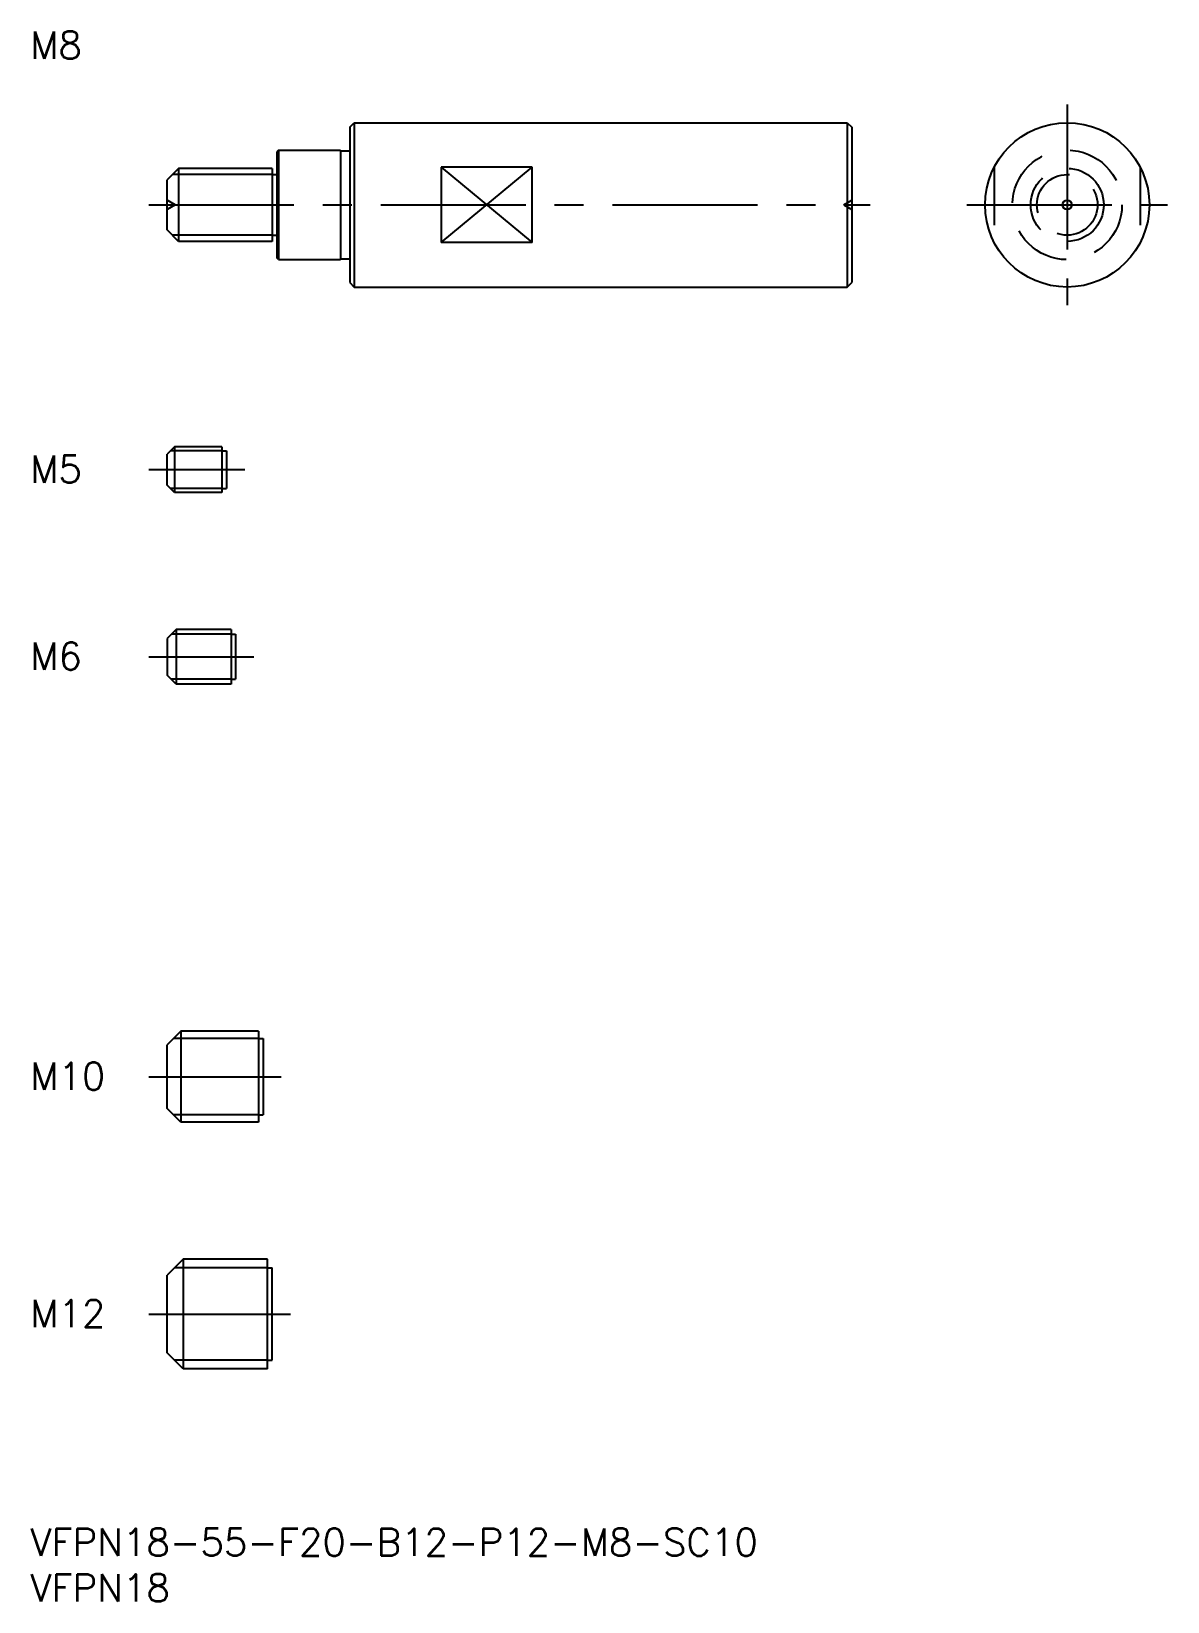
# Model space of a CAD drawing. Extents: x 0 to 125, y -8 to 164.
import ezdxf

# ---------------------------------------------------------------- set-up
doc = ezdxf.new("R2010")
doc.units = 0
doc.header["$LTSCALE"] = 0.5
doc.linetypes.add('CENTER', pattern=[50.8, 31.75, -6.35, 6.35, -6.35])
doc.linetypes.add('DASHED', pattern=[19.05, 12.7, -6.35])
for name, color, linetype in [('MSM_CENTER', 1, 'CENTER'), ('MSM_CONTINUOUS', 7, 'CONTINUOUS'), ('MSM_DASHED', 4, 'DASHED'), ('MSM_NARROW', 5, 'CONTINUOUS'), ('MSM_PART_NUMBER', 7, 'CONTINUOUS')]:
    doc.layers.add(name, color=color, linetype=linetype)
doc.styles.get("Standard").update_dxf_attribs({"font": 'txt.shx', "height": 1, "bigfont": 'bigfont.shx'})

# ---------------------------------------------------------------- blocks, each defined once
blk = doc.blocks.new('*U12')
at = {"layer": 'MSM_PART_NUMBER'}
blk.add_text('VFPN18-55-F20-B12-P12-M8-SC10', height=3, dxfattribs=at).set_placement((0, -3))
blk = doc.blocks.new('*U13')
at = {"layer": 'MSM_PART_NUMBER'}
blk.add_text('VFPN18', height=3, dxfattribs=at).set_placement((0, -8))
blk = doc.blocks.new('*U14')
at = {"layer": 'MSM_PART_NUMBER'}
blk.add_text('M12', height=3, dxfattribs=at).set_placement((0, 22.06))
blk = doc.blocks.new('*U15')
at = {"layer": 'MSM_PART_NUMBER'}
blk.add_text('M10', height=3, dxfattribs=at).set_placement((0, 48.06))
blk = doc.blocks.new('*U16')
at = {"layer": 'MSM_PART_NUMBER'}
blk.add_text('M6', height=3, dxfattribs=at).set_placement((0, 94.06))
blk = doc.blocks.new('*U17')
at = {"layer": 'MSM_PART_NUMBER'}
blk.add_text('M5', height=3, dxfattribs=at).set_placement((0, 114.56))
blk = doc.blocks.new('*U18')
at = {"layer": 'MSM_PART_NUMBER'}
blk.add_text('M8', height=3, dxfattribs=at).set_placement((0, 161))

msp = doc.modelspace()

# ---------------------------------------------------------------- linework, layer by layer
at = {"layer": 'MSM_CENTER'}
for p, q in [((113.6, 156), (113.6, 134)), ((13, 145), (92, 145)), ((102.6, 145), (124.6, 145)), ((13, 116), (23.5, 116)), ((13, 95.5), (24.5, 95.5)), ((13, 49.5), (27.5, 49.5)), ((13, 23.5), (28.5, 23.5))]:
    msp.add_line(p, q, dxfattribs=at)
at = {"layer": 'MSM_CONTINUOUS'}
for p, q in [((35, 153.5), (35.5, 154)), ((35, 153.5), (35, 136.5)), ((35.5, 154), (89.5, 154)), ((35.5, 154), (35.5, 136)), ((89.5, 154), (89.5, 136)), ((89.5, 154), (90, 153.5)), ((90, 153.5), (90, 136.5)), ((27.2, 151), (27, 150.8)), ((27, 150.8), (27, 139.2)), ((27.2, 151), (27.2, 139)), ((27.2, 151), (34, 151)), ((34, 151), (34, 139)), ((34, 150.9), (35, 150.9)), ((16.25, 149), (15, 147.75)), ((26.5, 149), (16.25, 149)), ((16.25, 149), (16.25, 141)), ((26.5, 149), (26.5, 141)), ((26.5, 148.32), (27, 148.32)), ((45, 149.12), (45, 140.88)), ((55, 149.12), (45, 149.12)), ((55, 140.88), (55, 149.12)), ((15, 142.25), (15, 147.75)), ((16.25, 141), (15, 142.25)), ((26.5, 141.68), (27, 141.68)), ((26.5, 141), (16.25, 141)), ((55, 140.88), (45, 140.88)), ((27.2, 139), (27, 139.2)), ((27.2, 139), (34, 139)), ((34, 139.1), (35, 139.1)), ((35, 136.5), (35.5, 136)), ((35.5, 136), (89.5, 136)), ((89.5, 136), (90, 136.5)), ((15.8, 118.5), (15, 117.7)), ((15, 114.3), (15, 117.7)), ((21, 118.5), (15.8, 118.5)), ((15.8, 118.5), (15.8, 113.5)), ((21, 118.5), (21, 113.5)), ((21, 118.07), (21.5, 118.07)), ((21.5, 118.07), (21.5, 113.93)), ((15.8, 113.5), (15, 114.3)), ((21, 113.93), (21.5, 113.93)), ((21, 113.5), (15.8, 113.5)), ((16, 98.5), (15, 97.5)), ((22, 98.5), (16, 98.5)), ((16, 98.5), (16, 92.5)), ((22, 98.5), (22, 92.5)), ((15, 97.5), (15, 93.5)), ((22, 97.96), (22.5, 97.96)), ((22.5, 97.96), (22.5, 93.04)), ((16, 92.5), (15, 93.5)), ((22, 93.04), (22.5, 93.04)), ((22, 92.5), (16, 92.5)), ((16.5, 54.5), (15, 53)), ((25, 54.5), (16.5, 54.5)), ((16.5, 54.5), (16.5, 44.5)), ((25, 54.5), (25, 44.5)), ((25, 53.69), (25.5, 53.69)), ((25.5, 53.69), (25.5, 45.31)), ((15, 46), (15, 53)), ((16.5, 44.5), (15, 46)), ((25, 45.31), (25.5, 45.31)), ((25, 44.5), (16.5, 44.5)), ((16.75, 29.5), (15, 27.75)), ((26, 29.5), (16.75, 29.5)), ((16.75, 29.5), (16.75, 17.5)), ((26, 17.5), (26, 29.5)), ((15, 19.25), (15, 27.75)), ((26, 28.55), (26.5, 28.55)), ((26.5, 18.45), (26.5, 28.55)), ((16.75, 17.5), (15, 19.25)), ((26, 17.5), (16.75, 17.5)), ((26, 18.45), (26.5, 18.45))]:
    msp.add_line(p, q, dxfattribs=at)
for radius in [9, 0.5]:
    msp.add_circle((113.6, 145), radius, dxfattribs=at)
at = {"layer": 'MSM_DASHED'}
for p, q in [((105.6, 149.12), (105.6, 140.88)), ((121.6, 149.12), (121.6, 140.88)), ((15.87, 145), (15, 145.5)), ((15.87, 145), (15, 144.5)), ((89.13, 145), (90, 145.5)), ((89.13, 145), (90, 144.5))]:
    msp.add_line(p, q, dxfattribs=at)
for radius in [6, 4, 3.32]:
    msp.add_circle((113.6, 145), radius, dxfattribs=at)
at = {"layer": 'MSM_NARROW'}
for p, q in [((26.5, 148.32), (15.57, 148.32)), ((45, 140.88), (55, 149.12)), ((45, 149.12), (55, 140.88)), ((26.5, 141.68), (15.57, 141.68)), ((21, 118.07), (15.37, 118.07)), ((21, 113.93), (15.37, 113.93)), ((22, 97.96), (15.46, 97.96)), ((22, 93.04), (15.46, 93.04)), ((25, 53.69), (15.69, 53.69)), ((25, 45.31), (15.69, 45.31)), ((26, 28.55), (15.8, 28.55)), ((26, 18.45), (15.8, 18.45))]:
    msp.add_line(p, q, dxfattribs=at)

# ---------------------------------------------------------------- block references
at = {"layer": 'MSM_CONTINUOUS'}
for name in ['*U18', '*U17', '*U16', '*U15', '*U14', '*U12', '*U13']:
    msp.add_blockref(name, (0, 0), dxfattribs=at)

doc.saveas('drawing.dxf')
